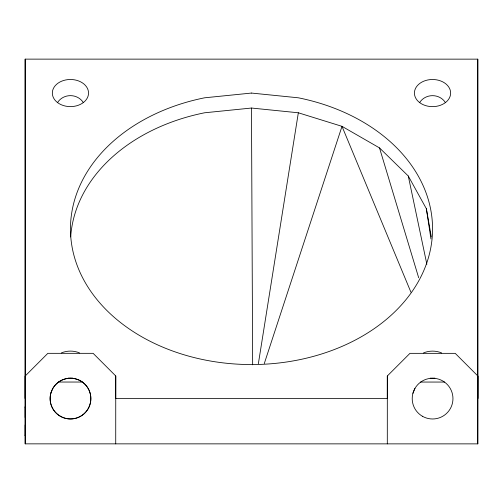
<?xml version="1.0" encoding="UTF-8"?>
<svg xmlns="http://www.w3.org/2000/svg" width="503" height="503" viewBox="0 0 503 503"><rect width="100%" height="100%" fill="white"/><g stroke="black" fill="none" stroke-linecap="round" stroke-linejoin="round"><path stroke-width="0.75" d="M25.169 59.128L25.207 398.59L25.225 375.961L47.86 353.332L93.124 353.332L115.753 375.967L115.728 398.596L387.304 398.609L387.323 375.98L409.958 353.345L455.221 353.351L477.85 375.98L477.825 398.615L477.787 59.147L25.169 59.128L25.15 443.853L477.85 443.872M25.225 443.853L25.225 375.961M25.163 435.089L25.163 435.579L25.163 424.941M25.163 407.355L25.163 406.864L25.163 417.509M115.728 443.86L115.753 375.967M387.304 443.872L387.323 375.98M477.787 59.147L477.775 443.872L477.85 375.98M258.36 363.744L298.336 112.785L251.475 108.038L204.62 112.779A181.049 135.691 0 0 0 70.678 236.938M264.289 363.543L342.002 126.341L298.336 112.785M412.913 393.34L414.95 388.423M57.625 102.436C63.485 93.382 77.374 93.382 83.228 102.436M419.722 102.455C425.582 93.401 439.471 93.401 445.325 102.455M58.423 382.041L82.486 382.041M420.521 382.054L444.583 382.054M431.335 236.988L426.368 208.739L408.279 176.012L379.501 147.907L342.002 126.341L410.913 292.168M379.501 147.907L418.685 277.763M408.279 176.012L426.865 264.282M426.368 208.739L430.952 238.963M251.475 108.038L252.657 364.832M72.828 378.124A18.108 13.568 0 0 1 68.1 378.124M61.41 352.917A18.108 13.568 0 0 1 79.518 352.917M434.925 378.143A18.108 13.568 0 0 1 430.203 378.143M423.507 352.936A18.108 13.568 0 0 1 441.615 352.936M50.941 392.962L50.816 393.321A20.365 20.365 0 0 0 74.023 418.653A20.365 20.365 0 0 0 87.176 386.914A20.365 20.365 0 0 0 52.853 388.41L50.941 392.962M251.481 93.061L204.62 97.802A181.049 135.691 0 0 0 103.203 306.692A181.049 135.691 0 0 0 399.816 306.704A181.049 135.691 0 0 0 298.342 97.802L251.481 93.061M419.728 102.662A18.108 13.568 0 0 0 450.022 96.582A18.108 13.568 0 0 0 427.846 79.958A18.108 13.568 0 0 0 419.728 102.662M57.631 102.643A18.108 13.568 0 0 0 87.924 96.563A18.108 13.568 0 0 0 65.748 79.946A18.108 13.568 0 0 0 57.631 102.643M422.401 416.251A20.365 20.365 0 0 0 452.958 398.609A20.365 20.365 0 0 0 422.401 380.972A20.365 20.365 0 0 0 422.401 416.251M60.297 416.233A20.365 20.365 0 0 0 90.848 398.596A20.365 20.365 0 0 0 60.297 380.953A20.365 20.365 0 0 0 60.297 416.233"/></g></svg>
